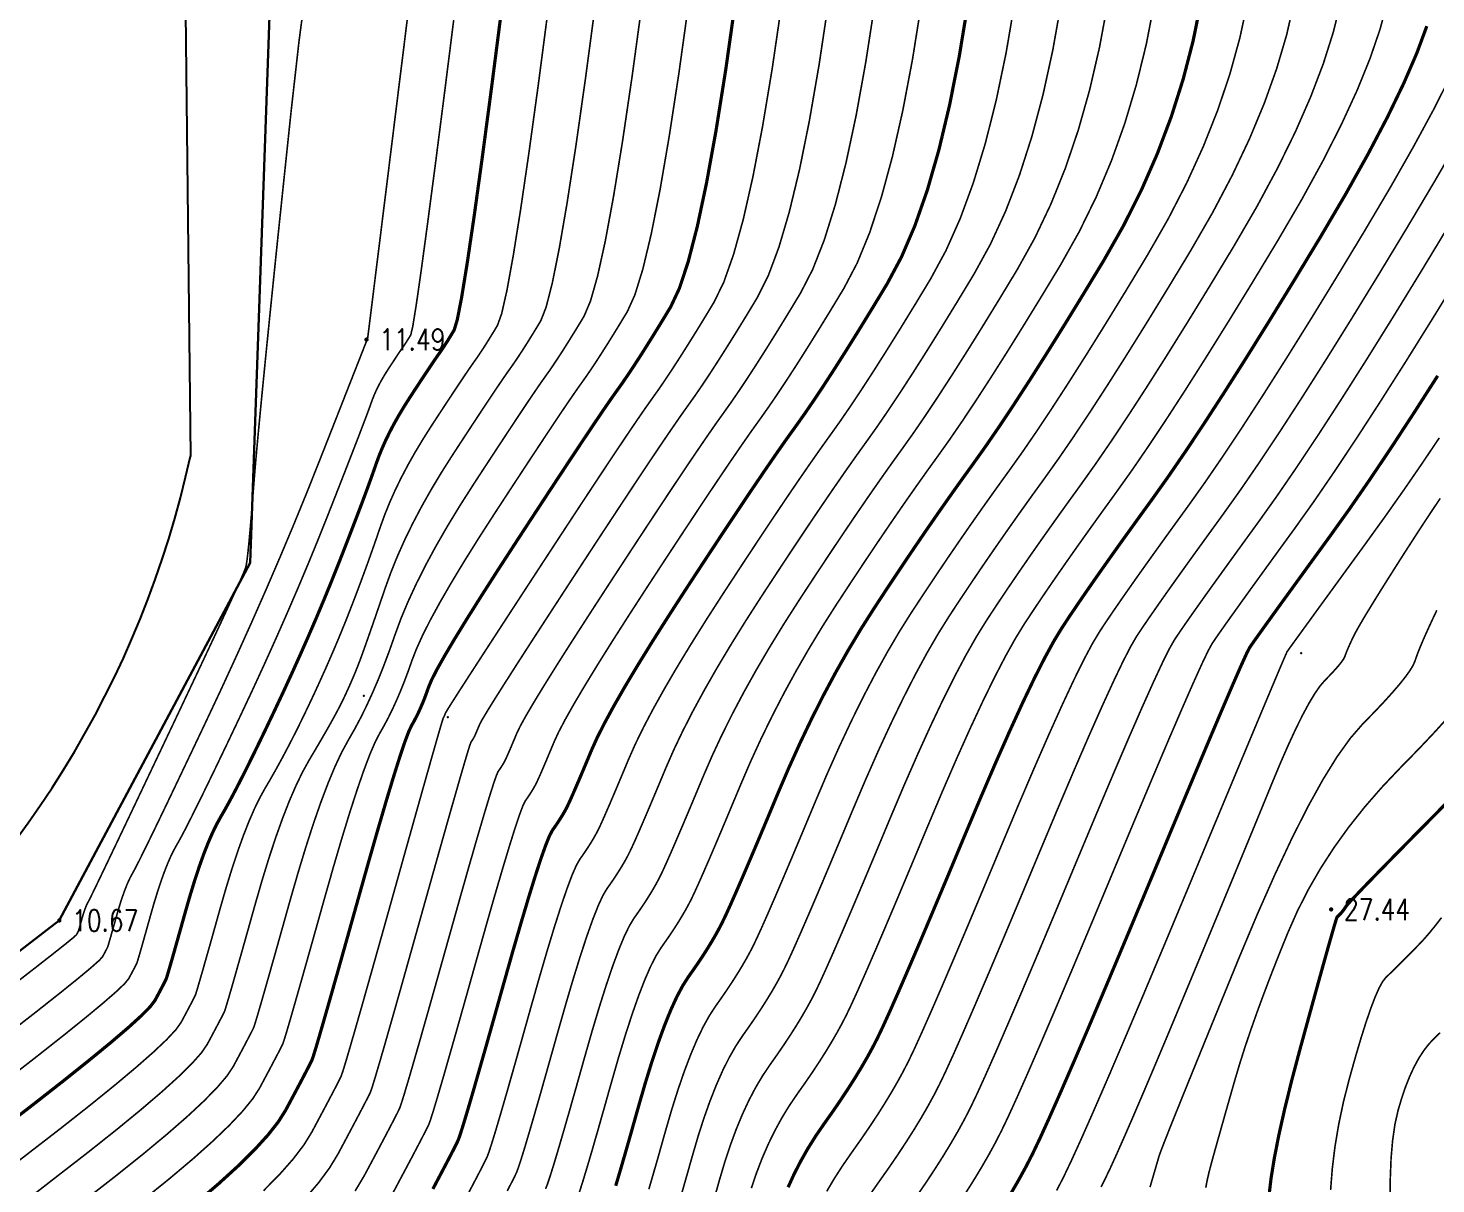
# Model space of a CAD drawing. Extents: x 940 to 2162, y 608 to 1562.
# Drawn here: x 1159.8 to 1225.6, y 870.8 to 924.7 of the extents above; entities that cross this region are included whole.
import ezdxf
from ezdxf.enums import TextEntityAlignment as Align

# ---------------------------------------------------------------- set-up
doc = ezdxf.new("R2010")
doc.units = 0
doc.header["$LTSCALE"] = 0.5
doc.header["$PDSIZE"] = 0.2
doc.layers.get('0').update_dxf_attribs({"linetype": 'CONTINUOUS'})
for name, color, linetype in [('DGX', 2, 'CONTINUOUS'), ('DLDW', 11, 'CONTINUOUS'), ('GCD', 1, 'CONTINUOUS'), ('JMD', 6, 'CONTINUOUS'), ('ZBTZ', 3, 'CONTINUOUS'), ('ZDH', 1, 'CONTINUOUS')]:
    doc.layers.add(name, color=color, linetype=linetype)
doc.styles.add('HZ', font='rs.shx', dxfattribs={"width": 0.8, "bigfont": 'hztxt.shx'})
doc.linetypes.add('1161', pattern='A,0,[149,AAA.SHX,S=0.15,R=0,X=0,Y=0],-1.6', length=1.6)
doc.linetypes.add('447', pattern='A,8,-1,[148,AAA.SHX,S=1,R=0,X=0,Y=0],-1', length=10)

# ---------------------------------------------------------------- blocks, each defined once
blk = doc.blocks.new('GC200')
at = {"linetype": 'Continuous', "const_width": 0.2, "flags": 128}
blk.add_lwpolyline([(-0.1, 0, 1), (0.1, 0, 1)], format="xyb", close=True, dxfattribs=at)

msp = doc.modelspace()

# ---------------------------------------------------------------- linework, layer by layer
at = {"layer": 'DGX', "linetype": 'Continuous', "const_width": 0.075}
for points, elevation in [([(1159.047, 880.007), (1160.118, 880.837), (1160.955, 881.492), (1161.559, 881.97), (1161.93, 882.273), (1162.067, 882.399), (1162.086, 882.436), (1162.104, 882.468), (1162.119, 882.497), (1162.131, 882.521), (1162.142, 882.541), (1162.15, 882.557), (1162.156, 882.569), (1162.16, 882.577), (1162.165, 882.591), (1162.174, 882.621), (1162.188, 882.668), (1162.206, 882.732), (1162.229, 882.812), (1162.256, 882.908), (1162.288, 883.021), (1162.324, 883.151), (1162.363, 883.284), (1162.401, 883.407), (1162.438, 883.52), (1162.475, 883.623), (1162.511, 883.716), (1162.547, 883.799), (1162.582, 883.872), (1162.617, 883.935), (1162.705, 884.106), (1162.9, 884.505), (1163.202, 885.132), (1163.61, 885.985), (1164.126, 887.066), (1164.748, 888.374), (1165.477, 889.91), (1166.313, 891.672), (1167.148, 893.437), (1167.876, 894.98), (1168.496, 896.3), (1169.008, 897.398), (1169.412, 898.274), (1169.708, 898.926), (1169.896, 899.357), (1169.977, 899.565), (1170.006, 899.71), (1170.04, 899.951), (1170.079, 900.289), (1170.123, 900.722), (1170.172, 901.253), (1170.226, 901.879), (1170.285, 902.602), (1170.348, 903.421), (1170.433, 904.451), (1170.556, 905.808), (1170.717, 907.491), (1170.915, 909.5), (1171.151, 911.835), (1171.424, 914.496), (1171.736, 917.484), (1172.085, 920.798), (1172.453, 924.065), (1172.825, 926.913)], 11), ([(1177.613, 925.932), (1177.095, 921.762), (1176.658, 918.232), (1176.299, 915.344), (1176.02, 913.098), (1175.82, 911.492), (1175.7, 910.528), (1175.659, 910.205), (1175.657, 910.203), (1175.656, 910.201), (1175.655, 910.199), (1175.654, 910.197), (1175.653, 910.196), (1175.652, 910.194), (1175.651, 910.193), (1175.65, 910.192), (1175.649, 910.191), (1175.648, 910.189), (1175.646, 910.187), (1175.644, 910.184), (1175.642, 910.181), (1175.64, 910.177), (1175.637, 910.173), (1175.634, 910.168), (1175.631, 910.163), (1175.628, 910.158), (1175.625, 910.153), (1175.623, 910.149), (1175.621, 910.144), (1175.619, 910.14), (1175.617, 910.135), (1175.615, 910.131), (1175.579, 910.038), (1175.472, 909.766), (1175.296, 909.317), (1175.049, 908.689), (1174.732, 907.884), (1174.346, 906.9), (1173.889, 905.738), (1173.362, 904.399), (1172.788, 902.959), (1172.189, 901.497), (1171.565, 900.013), (1170.916, 898.507), (1170.243, 896.98), (1169.544, 895.43), (1168.821, 893.858), (1168.073, 892.264), (1167.354, 890.751), (1166.72, 889.419), (1166.17, 888.27), (1165.704, 887.303), (1165.322, 886.519), (1165.024, 885.916), (1164.81, 885.496), (1164.68, 885.258), (1164.592, 885.099), (1164.502, 884.914), (1164.412, 884.704), (1164.32, 884.469), (1164.227, 884.209), (1164.132, 883.923), (1164.037, 883.612), (1163.94, 883.276), (1163.848, 882.948), (1163.767, 882.662), (1163.698, 882.418), (1163.641, 882.215), (1163.594, 882.055), (1163.559, 881.936), (1163.536, 881.859), (1163.523, 881.824), (1163.514, 881.804), (1163.499, 881.774), (1163.478, 881.734), (1163.452, 881.683), (1163.419, 881.622), (1163.381, 881.55), (1163.338, 881.468), (1163.288, 881.375), (1163.125, 881.196), (1162.74, 880.855), (1162.134, 880.35), (1161.305, 879.683), (1160.255, 878.852), (1158.983, 877.86)], 11.5)]:
    msp.add_lwpolyline(points, dxfattribs=dict(at, elevation=elevation))
at = {"layer": 'DGX', "linetype": 'Continuous', "const_width": 0.075, "flags": 128}
for points, elevation in [([(1184.137, 925.935), (1183.646, 922.182), (1183.203, 918.961), (1182.81, 916.274), (1182.466, 914.12), (1182.171, 912.499), (1181.925, 911.412), (1181.727, 910.858), (1181.559, 910.58), (1181.4, 910.322), (1181.251, 910.083), (1181.112, 909.863), (1180.981, 909.662), (1180.86, 909.48), (1180.749, 909.318), (1180.647, 909.175), (1180.531, 909.011), (1180.376, 908.786), (1180.182, 908.5), (1179.951, 908.154), (1179.68, 907.746), (1179.371, 907.278), (1179.024, 906.749), (1178.638, 906.159), (1178.247, 905.543), (1177.883, 904.937), (1177.547, 904.34), (1177.238, 903.753), (1176.956, 903.175), (1176.702, 902.607), (1176.476, 902.049), (1176.276, 901.499), (1176.09, 900.958), (1175.903, 900.423), (1175.715, 899.893), (1175.525, 899.37), (1175.334, 898.852), (1175.142, 898.34), (1174.948, 897.834), (1174.753, 897.334), (1174.553, 896.834), (1174.345, 896.325), (1174.128, 895.809), (1173.902, 895.285), (1173.668, 894.754), (1173.425, 894.215), (1173.174, 893.668), (1172.913, 893.114), (1172.65, 892.565), (1172.389, 892.034), (1172.13, 891.521), (1171.873, 891.026), (1171.619, 890.55), (1171.367, 890.092), (1171.117, 889.651), (1170.869, 889.229), (1170.621, 888.781), (1170.369, 888.261), (1170.114, 887.671), (1169.855, 887.009), (1169.593, 886.277), (1169.327, 885.473), (1169.058, 884.598), (1168.785, 883.652), (1168.527, 882.729), (1168.301, 881.924), (1168.106, 881.237), (1167.944, 880.667), (1167.813, 880.215), (1167.715, 879.881), (1167.649, 879.664), (1167.614, 879.565), (1167.588, 879.51), (1167.545, 879.425), (1167.487, 879.312), (1167.412, 879.169), (1167.321, 878.996), (1167.215, 878.795), (1167.092, 878.564), (1166.953, 878.304), (1166.712, 877.967), (1166.284, 877.507), (1165.669, 876.925), (1164.867, 876.219), (1163.878, 875.389), (1162.702, 874.437), (1161.338, 873.361), (1159.787, 872.163), (1158.228, 870.953)], 13), ([(1179.787, 925.933), (1179.279, 921.902), (1178.84, 918.475), (1178.469, 915.654), (1178.169, 913.439), (1177.937, 911.828), (1177.775, 910.823), (1177.681, 910.423), (1177.625, 910.329), (1177.571, 910.241), (1177.52, 910.16), (1177.473, 910.086), (1177.429, 910.018), (1177.388, 909.956), (1177.35, 909.901), (1177.316, 909.853), (1177.276, 909.797), (1177.224, 909.721), (1177.158, 909.624), (1177.08, 909.507), (1176.988, 909.369), (1176.884, 909.21), (1176.766, 909.031), (1176.635, 908.831), (1176.503, 908.623), (1176.38, 908.418), (1176.266, 908.216), (1176.161, 908.017), (1176.066, 907.821), (1175.98, 907.629), (1175.903, 907.44), (1175.836, 907.254), (1175.749, 907.011), (1175.616, 906.652), (1175.435, 906.176), (1175.208, 905.583), (1174.933, 904.873), (1174.611, 904.047), (1174.242, 903.104), (1173.826, 902.044), (1173.377, 900.917), (1172.908, 899.773), (1172.42, 898.612), (1171.912, 897.433), (1171.385, 896.238), (1170.838, 895.025), (1170.272, 893.795), (1169.686, 892.548), (1169.12, 891.355), (1168.61, 890.291), (1168.156, 889.354), (1167.76, 888.544), (1167.421, 887.863), (1167.138, 887.308), (1166.912, 886.881), (1166.743, 886.582), (1166.602, 886.326), (1166.458, 886.03), (1166.312, 885.693), (1166.165, 885.316), (1166.015, 884.898), (1165.864, 884.44), (1165.71, 883.941), (1165.555, 883.401), (1165.407, 882.875), (1165.278, 882.416), (1165.168, 882.024), (1165.075, 881.699), (1165.001, 881.442), (1164.944, 881.251), (1164.907, 881.127), (1164.887, 881.071), (1164.872, 881.039), (1164.848, 880.991), (1164.814, 880.926), (1164.772, 880.845), (1164.72, 880.747), (1164.659, 880.632), (1164.589, 880.5), (1164.51, 880.351), (1164.321, 880.12), (1163.922, 879.739), (1163.312, 879.208), (1162.493, 878.528), (1161.463, 877.698), (1160.222, 876.719), (1158.772, 875.59)], 12), ([(1186.311, 925.937), (1185.829, 922.322), (1185.385, 919.204), (1184.981, 916.584), (1184.615, 914.461), (1184.288, 912.835), (1183.999, 911.707), (1183.75, 911.076), (1183.526, 910.706), (1183.315, 910.362), (1183.117, 910.044), (1182.931, 909.751), (1182.757, 909.484), (1182.597, 909.242), (1182.448, 909.026), (1182.313, 908.836), (1182.158, 908.617), (1181.952, 908.318), (1181.694, 907.938), (1181.386, 907.477), (1181.026, 906.935), (1180.615, 906.312), (1180.153, 905.607), (1179.64, 904.822), (1179.119, 904.003), (1178.635, 903.196), (1178.187, 902.402), (1177.776, 901.621), (1177.401, 900.852), (1177.063, 900.096), (1176.762, 899.353), (1176.497, 898.622), (1176.261, 897.932), (1176.047, 897.308), (1175.854, 896.752), (1175.683, 896.263), (1175.534, 895.841), (1175.407, 895.487), (1175.301, 895.2), (1175.217, 894.98), (1175.142, 894.792), (1175.064, 894.601), (1174.982, 894.408), (1174.898, 894.211), (1174.81, 894.012), (1174.719, 893.81), (1174.624, 893.605), (1174.527, 893.397), (1174.415, 893.17), (1174.278, 892.905), (1174.117, 892.605), (1173.93, 892.267), (1173.718, 891.894), (1173.481, 891.483), (1173.219, 891.037), (1172.932, 890.553), (1172.63, 890.008), (1172.325, 889.377), (1172.014, 888.66), (1171.7, 887.856), (1171.382, 886.966), (1171.059, 885.989), (1170.732, 884.926), (1170.401, 883.777), (1170.087, 882.656), (1169.812, 881.678), (1169.575, 880.843), (1169.378, 880.151), (1169.22, 879.602), (1169.1, 879.196), (1169.02, 878.932), (1168.978, 878.812), (1168.946, 878.745), (1168.894, 878.643), (1168.823, 878.504), (1168.732, 878.331), (1168.622, 878.121), (1168.492, 877.876), (1168.343, 877.596), (1168.174, 877.28), (1167.908, 876.891), (1167.466, 876.392), (1166.848, 875.783), (1166.055, 875.064), (1165.086, 874.235), (1163.941, 873.296), (1162.621, 872.247), (1161.125, 871.088), (1159.619, 869.916)], 13.5), ([(1162.463, 870.014), (1163.904, 871.133), (1165.181, 872.155), (1166.293, 873.081), (1167.242, 873.909), (1168.027, 874.641), (1168.647, 875.276), (1169.104, 875.814), (1169.396, 876.256), (1169.594, 876.628), (1169.77, 876.958), (1169.923, 877.246), (1170.052, 877.493), (1170.159, 877.697), (1170.243, 877.86), (1170.304, 877.98), (1170.341, 878.059), (1170.391, 878.201), (1170.485, 878.511), (1170.626, 878.989), (1170.813, 879.635), (1171.045, 880.45), (1171.323, 881.433), (1171.646, 882.583), (1172.016, 883.903), (1172.402, 885.249), (1172.776, 886.481), (1173.137, 887.6), (1173.487, 888.605), (1173.824, 889.495), (1174.148, 890.272), (1174.461, 890.936), (1174.761, 891.485), (1175.052, 891.993), (1175.338, 892.531), (1175.619, 893.1), (1175.894, 893.7), (1176.165, 894.331), (1176.429, 894.993), (1176.689, 895.685), (1176.943, 896.408), (1177.221, 897.165), (1177.552, 897.958), (1177.935, 898.788), (1178.371, 899.655), (1178.859, 900.558), (1179.4, 901.497), (1179.994, 902.473), (1180.641, 903.486), (1181.282, 904.466), (1181.859, 905.345), (1182.372, 906.123), (1182.821, 906.8), (1183.206, 907.376), (1183.528, 907.851), (1183.785, 908.224), (1183.979, 908.497), (1184.148, 908.734), (1184.333, 909.004), (1184.534, 909.306), (1184.75, 909.639), (1184.982, 910.005), (1185.23, 910.403), (1185.494, 910.832), (1185.773, 911.293), (1186.074, 912.001), (1186.405, 913.171), (1186.764, 914.801), (1187.151, 916.893), (1187.567, 919.447), (1188.012, 922.462), (1188.486, 925.938)], 14), ([(1165.187, 870.019), (1166.42, 871.014), (1167.501, 871.926), (1168.43, 872.755), (1169.205, 873.499), (1169.829, 874.16), (1170.299, 874.738), (1170.617, 875.232), (1170.846, 875.66), (1171.048, 876.04), (1171.223, 876.371), (1171.372, 876.655), (1171.495, 876.89), (1171.592, 877.077), (1171.661, 877.215), (1171.705, 877.306), (1171.761, 877.469), (1171.871, 877.826), (1172.033, 878.376), (1172.247, 879.119), (1172.514, 880.056), (1172.834, 881.187), (1173.206, 882.51), (1173.631, 884.028), (1174.067, 885.562), (1174.471, 886.936), (1174.844, 888.151), (1175.186, 889.206), (1175.496, 890.101), (1175.775, 890.837), (1176.022, 891.412), (1176.239, 891.828), (1176.438, 892.175), (1176.633, 892.542), (1176.824, 892.931), (1177.012, 893.341), (1177.197, 893.771), (1177.377, 894.223), (1177.555, 894.695), (1177.728, 895.189), (1177.94, 895.739), (1178.23, 896.38), (1178.6, 897.113), (1179.05, 897.937), (1179.579, 898.853), (1180.187, 899.86), (1180.875, 900.959), (1181.642, 902.149), (1182.411, 903.325), (1183.103, 904.379), (1183.718, 905.312), (1184.257, 906.124), (1184.718, 906.814), (1185.104, 907.383), (1185.412, 907.831), (1185.644, 908.158), (1185.847, 908.443), (1186.069, 908.766), (1186.31, 909.128), (1186.569, 909.528), (1186.848, 909.966), (1187.145, 910.443), (1187.461, 910.958), (1187.796, 911.511), (1188.149, 912.296), (1188.522, 913.506), (1188.912, 915.142), (1189.322, 917.203), (1189.749, 919.69), (1190.196, 922.602), (1190.661, 925.939)], 14.5), ([(1195.01, 925.941), (1194.563, 922.881), (1194.113, 920.176), (1193.662, 917.823), (1193.21, 915.824), (1192.755, 914.178), (1192.299, 912.885), (1191.842, 911.946), (1191.396, 911.209), (1190.975, 910.523), (1190.579, 909.889), (1190.208, 909.305), (1189.862, 908.772), (1189.542, 908.29), (1189.246, 907.859), (1188.976, 907.479), (1188.667, 907.044), (1188.256, 906.448), (1187.743, 905.69), (1187.127, 904.77), (1186.41, 903.689), (1185.59, 902.446), (1184.669, 901.042), (1183.645, 899.476), (1182.637, 897.931), (1181.761, 896.586), (1181.019, 895.443), (1180.409, 894.502), (1179.932, 893.762), (1179.588, 893.223), (1179.377, 892.886), (1179.298, 892.75), (1179.286, 892.715), (1179.274, 892.683), (1179.261, 892.651), (1179.248, 892.621), (1179.235, 892.592), (1179.222, 892.565), (1179.208, 892.54), (1179.194, 892.515), (1179.146, 892.366), (1179.028, 891.965), (1178.84, 891.313), (1178.583, 890.409), (1178.257, 889.254), (1177.861, 887.847), (1177.396, 886.188), (1176.862, 884.278), (1176.326, 882.365), (1175.856, 880.695), (1175.453, 879.269), (1175.116, 878.087), (1174.845, 877.149), (1174.641, 876.456), (1174.503, 876.006), (1174.432, 875.8), (1174.377, 875.686), (1174.289, 875.511), (1174.168, 875.275), (1174.013, 874.979), (1173.825, 874.621), (1173.603, 874.203), (1173.348, 873.724), (1173.06, 873.184), (1172.69, 872.585), (1172.191, 871.929), (1171.563, 871.216), (1170.804, 870.445)], 15.5), ([(1197.185, 925.942), (1196.746, 923.021), (1196.295, 920.418), (1195.833, 918.133), (1195.358, 916.164), (1194.872, 914.514), (1194.374, 913.18), (1193.865, 912.164), (1193.363, 911.335), (1192.89, 910.564), (1192.444, 909.85), (1192.027, 909.193), (1191.639, 908.594), (1191.278, 908.052), (1190.946, 907.568), (1190.641, 907.14), (1190.304, 906.666), (1189.872, 906.041), (1189.344, 905.265), (1188.722, 904.338), (1188.006, 903.26), (1187.194, 902.031), (1186.287, 900.651), (1185.286, 899.12), (1184.3, 897.606), (1183.438, 896.278), (1182.702, 895.137), (1182.091, 894.182), (1181.604, 893.413), (1181.243, 892.83), (1181.007, 892.433), (1180.895, 892.223), (1180.849, 892.111), (1180.806, 892.011), (1180.769, 891.922), (1180.735, 891.844), (1180.707, 891.778), (1180.682, 891.723), (1180.663, 891.679), (1180.647, 891.647), (1180.633, 891.62), (1180.618, 891.592), (1180.601, 891.563), (1180.583, 891.533), (1180.563, 891.502), (1180.542, 891.469), (1180.519, 891.436), (1180.495, 891.402), (1180.436, 891.245), (1180.312, 890.846), (1180.122, 890.203), (1179.866, 889.317), (1179.543, 888.187), (1179.155, 886.815), (1178.7, 885.199), (1178.179, 883.34), (1177.657, 881.477), (1177.2, 879.85), (1176.806, 878.46), (1176.476, 877.305), (1176.21, 876.387), (1176.008, 875.704), (1175.87, 875.258), (1175.796, 875.047), (1175.735, 874.921), (1175.638, 874.728), (1175.504, 874.468), (1175.333, 874.141), (1175.125, 873.746), (1174.881, 873.285), (1174.6, 872.756), (1174.282, 872.16), (1173.886, 871.509), (1173.373, 870.813), (1172.741, 870.074)], 16), ([(1199.36, 925.943), (1198.929, 923.161), (1198.477, 920.661), (1198.003, 918.443), (1197.507, 916.505), (1196.989, 914.849), (1196.449, 913.475), (1195.887, 912.382), (1195.33, 911.461), (1194.804, 910.604), (1194.31, 909.811), (1193.847, 909.082), (1193.415, 908.416), (1193.014, 907.814), (1192.645, 907.276), (1192.307, 906.801), (1191.943, 906.291), (1191.495, 905.646), (1190.962, 904.865), (1190.346, 903.95), (1189.645, 902.899), (1188.861, 901.713), (1187.992, 900.392), (1187.04, 898.936), (1186.101, 897.491), (1185.272, 896.205), (1184.555, 895.078), (1183.949, 894.109), (1183.454, 893.298), (1183.07, 892.646), (1182.797, 892.153), (1182.635, 891.818), (1182.534, 891.575), (1182.442, 891.357), (1182.36, 891.163), (1182.288, 890.994), (1182.225, 890.85), (1182.172, 890.73), (1182.129, 890.635), (1182.096, 890.565), (1182.065, 890.506), (1182.032, 890.445), (1181.995, 890.382), (1181.955, 890.316), (1181.912, 890.248), (1181.866, 890.178), (1181.816, 890.105), (1181.763, 890.031), (1181.679, 889.842), (1181.537, 889.428), (1181.335, 888.789), (1181.075, 887.925), (1180.755, 886.835), (1180.377, 885.52), (1179.94, 883.979), (1179.445, 882.213), (1178.949, 880.446), (1178.514, 878.9), (1178.138, 877.577), (1177.823, 876.476), (1177.567, 875.597), (1177.371, 874.941), (1177.235, 874.506), (1177.159, 874.294), (1177.093, 874.156), (1176.987, 873.945), (1176.84, 873.661), (1176.653, 873.302), (1176.426, 872.871), (1176.159, 872.366), (1175.851, 871.788), (1175.503, 871.136), (1175.082, 870.432)], 16.5), ([(1201.534, 925.944), (1201.113, 923.301), (1200.659, 920.904), (1200.174, 918.752), (1199.656, 916.846), (1199.106, 915.185), (1198.524, 913.769), (1197.91, 912.599), (1197.298, 911.587), (1196.719, 910.644), (1196.175, 909.772), (1195.666, 908.97), (1195.191, 908.238), (1194.75, 907.576), (1194.344, 906.984), (1193.973, 906.462), (1193.582, 905.916), (1193.118, 905.25), (1192.58, 904.465), (1191.969, 903.561), (1191.285, 902.538), (1190.528, 901.395), (1189.697, 900.133), (1188.793, 898.752), (1187.901, 897.376), (1187.106, 896.132), (1186.409, 895.018), (1185.808, 894.035), (1185.304, 893.184), (1184.898, 892.463), (1184.588, 891.873), (1184.376, 891.414), (1184.219, 891.039), (1184.078, 890.702), (1183.952, 890.404), (1183.84, 890.144), (1183.744, 889.921), (1183.662, 889.737), (1183.596, 889.591), (1183.544, 889.483), (1183.497, 889.392), (1183.446, 889.298), (1183.389, 889.2), (1183.328, 889.099), (1183.261, 888.994), (1183.19, 888.886), (1183.114, 888.775), (1183.032, 888.66), (1182.922, 888.439), (1182.761, 888.011), (1182.548, 887.376), (1182.284, 886.533), (1181.968, 885.483), (1181.6, 884.225), (1181.181, 882.759), (1180.71, 881.086), (1180.241, 879.414), (1179.828, 877.95), (1179.471, 876.694), (1179.17, 875.647), (1178.924, 874.808), (1178.735, 874.177), (1178.601, 873.755), (1178.523, 873.541), (1178.451, 873.392), (1178.335, 873.162), (1178.176, 872.853), (1177.973, 872.464), (1177.727, 871.996), (1177.436, 871.448), (1177.102, 870.82), (1176.725, 870.112)], 17), ([(1205.884, 925.946), (1205.48, 923.581), (1205.023, 921.39), (1204.514, 919.372), (1203.953, 917.527), (1203.34, 915.856), (1202.674, 914.359), (1201.956, 913.034), (1201.232, 911.838), (1200.549, 910.725), (1199.906, 909.695), (1199.305, 908.747), (1198.743, 907.882), (1198.223, 907.1), (1197.743, 906.401), (1197.304, 905.784), (1196.86, 905.165), (1196.364, 904.459), (1195.816, 903.665), (1195.216, 902.784), (1194.565, 901.815), (1193.862, 900.759), (1193.107, 899.615), (1192.301, 898.384), (1191.503, 897.147), (1190.775, 895.985), (1190.115, 894.899), (1189.525, 893.889), (1189.004, 892.954), (1188.552, 892.095), (1188.17, 891.312), (1187.856, 890.604), (1187.59, 889.967), (1187.349, 889.394), (1187.134, 888.886), (1186.945, 888.443), (1186.78, 888.065), (1186.642, 887.751), (1186.529, 887.502), (1186.441, 887.319), (1186.362, 887.164), (1186.274, 887.004), (1186.178, 886.838), (1186.073, 886.666), (1185.96, 886.487), (1185.838, 886.304), (1185.708, 886.114), (1185.57, 885.918), (1185.408, 885.633), (1185.21, 885.177), (1184.975, 884.549), (1184.702, 883.749), (1184.392, 882.778), (1184.045, 881.635), (1183.661, 880.32), (1183.24, 878.833), (1182.824, 877.351), (1182.456, 876.05), (1182.136, 874.929), (1181.863, 873.989), (1181.639, 873.23), (1181.461, 872.651), (1181.332, 872.253), (1181.25, 872.035), (1181.167, 871.862), (1181.033, 871.596), (1180.849, 871.239), (1180.614, 870.788), (1180.328, 870.246)], 18), ([(1208.058, 925.947), (1207.663, 923.721), (1207.205, 921.633), (1206.685, 919.682), (1206.102, 917.868), (1205.457, 916.192), (1204.749, 914.653), (1203.979, 913.252), (1203.199, 911.964), (1202.464, 910.765), (1201.772, 909.656), (1201.124, 908.635), (1200.52, 907.704), (1199.959, 906.862), (1199.443, 906.109), (1198.97, 905.445), (1198.499, 904.79), (1197.987, 904.063), (1197.434, 903.265), (1196.84, 902.395), (1196.205, 901.454), (1195.529, 900.441), (1194.812, 899.356), (1194.054, 898.2), (1193.304, 897.032), (1192.609, 895.912), (1191.969, 894.84), (1191.384, 893.816), (1190.854, 892.84), (1190.38, 891.911), (1189.96, 891.031), (1189.596, 890.199), (1189.275, 889.43), (1188.985, 888.74), (1188.726, 888.127), (1188.497, 887.593), (1188.299, 887.136), (1188.132, 886.758), (1187.995, 886.458), (1187.889, 886.236), (1187.794, 886.05), (1187.688, 885.857), (1187.572, 885.656), (1187.446, 885.449), (1187.309, 885.234), (1187.163, 885.012), (1187.006, 884.783), (1186.839, 884.547), (1186.651, 884.23), (1186.435, 883.76), (1186.188, 883.136), (1185.911, 882.357), (1185.604, 881.426), (1185.268, 880.34), (1184.902, 879.1), (1184.505, 877.707), (1184.116, 876.32), (1183.771, 875.1), (1183.469, 874.047), (1183.21, 873.16), (1182.996, 872.44), (1182.825, 871.888), (1182.697, 871.502), (1182.614, 871.282), (1182.525, 871.097), (1182.382, 870.814), (1182.185, 870.431)], 18.5), ([(1210.233, 925.948), (1209.846, 923.861), (1209.387, 921.876), (1208.855, 919.992), (1208.251, 918.209), (1207.574, 916.528), (1206.824, 914.948), (1206.002, 913.47), (1205.167, 912.09), (1204.379, 910.806), (1203.637, 909.617), (1202.943, 908.524), (1202.296, 907.526), (1201.696, 906.624), (1201.142, 905.817), (1200.636, 905.106), (1200.138, 904.415), (1199.61, 903.668), (1199.051, 902.865), (1198.463, 902.007), (1197.845, 901.093), (1197.196, 900.123), (1196.517, 899.097), (1195.808, 898.016), (1195.105, 896.917), (1194.443, 895.838), (1193.822, 894.78), (1193.242, 893.742), (1192.704, 892.725), (1192.207, 891.728), (1191.751, 890.751), (1191.337, 889.795), (1190.961, 888.894), (1190.621, 888.085), (1190.317, 887.368), (1190.049, 886.742), (1189.817, 886.208), (1189.621, 885.765), (1189.462, 885.414), (1189.338, 885.154), (1189.226, 884.936), (1189.102, 884.71), (1188.966, 884.475), (1188.818, 884.232), (1188.659, 883.98), (1188.487, 883.721), (1188.303, 883.452), (1188.107, 883.176), (1187.895, 882.827), (1187.659, 882.343), (1187.401, 881.722), (1187.12, 880.966), (1186.817, 880.073), (1186.491, 879.045), (1186.142, 877.881), (1185.771, 876.58), (1185.408, 875.289), (1185.085, 874.15), (1184.801, 873.164), (1184.557, 872.331), (1184.353, 871.651), (1184.188, 871.124), (1184.063, 870.75), (1183.977, 870.529)], 19), ([(1212.408, 925.949), (1212.03, 924.001), (1211.569, 922.119), (1211.026, 920.301), (1210.4, 918.55), (1209.691, 916.863), (1208.899, 915.243), (1208.025, 913.687), (1207.134, 912.216), (1206.293, 910.846), (1205.503, 909.578), (1204.762, 908.412), (1204.072, 907.348), (1203.432, 906.386), (1202.842, 905.526), (1202.301, 904.767), (1201.777, 904.04), (1201.233, 903.272), (1200.669, 902.465), (1200.086, 901.618), (1199.484, 900.731), (1198.863, 899.805), (1198.222, 898.838), (1197.562, 897.832), (1196.906, 896.802), (1196.277, 895.765), (1195.675, 894.721), (1195.101, 893.669), (1194.554, 892.61), (1194.034, 891.544), (1193.542, 890.471), (1193.077, 889.39), (1192.646, 888.358), (1192.257, 887.431), (1191.909, 886.609), (1191.602, 885.892), (1191.336, 885.28), (1191.111, 884.772), (1190.928, 884.37), (1190.786, 884.072), (1190.658, 883.822), (1190.516, 883.563), (1190.36, 883.294), (1190.191, 883.015), (1190.008, 882.727), (1189.811, 882.429), (1189.6, 882.122), (1189.376, 881.805), (1189.138, 881.424), (1188.883, 880.926), (1188.614, 880.309), (1188.329, 879.574), (1188.029, 878.721), (1187.713, 877.75), (1187.382, 876.661), (1187.036, 875.454), (1186.7, 874.257), (1186.399, 873.2), (1186.134, 872.281), (1185.904, 871.502), (1185.71, 870.862), (1185.551, 870.361)], 19.5), ([(1216.757, 925.952), (1216.396, 924.281), (1215.933, 922.604), (1215.367, 920.921), (1214.697, 919.231), (1213.925, 917.535), (1213.049, 915.832), (1212.07, 914.123), (1211.069, 912.467), (1210.123, 910.927), (1209.234, 909.501), (1208.401, 908.189), (1207.624, 906.992), (1206.904, 905.91), (1206.24, 904.942), (1205.633, 904.089), (1205.055, 903.289), (1204.479, 902.481), (1203.905, 901.665), (1203.333, 900.841), (1202.764, 900.009), (1202.197, 899.169), (1201.632, 898.32), (1201.069, 897.464), (1200.507, 896.573), (1199.945, 895.618), (1199.382, 894.602), (1198.818, 893.523), (1198.254, 892.381), (1197.689, 891.177), (1197.123, 889.91), (1196.557, 888.58), (1196.017, 887.286), (1195.528, 886.123), (1195.091, 885.091), (1194.706, 884.191), (1194.373, 883.423), (1194.091, 882.786), (1193.861, 882.281), (1193.683, 881.908), (1193.522, 881.594), (1193.344, 881.269), (1193.149, 880.931), (1192.936, 880.582), (1192.706, 880.22), (1192.459, 879.846), (1192.195, 879.461), (1191.914, 879.063), (1191.624, 878.618), (1191.332, 878.091), (1191.04, 877.482), (1190.747, 876.79), (1190.453, 876.016), (1190.159, 875.16), (1189.863, 874.221), (1189.566, 873.201), (1189.283, 872.194), (1189.027, 871.3), (1188.799, 870.516)], 20.5), ([(1218.932, 925.953), (1218.58, 924.421), (1218.115, 922.847), (1217.537, 921.231), (1216.846, 919.572), (1216.041, 917.87), (1215.124, 916.127), (1214.093, 914.34), (1213.036, 912.593), (1212.038, 910.967), (1211.099, 909.462), (1210.22, 908.077), (1209.401, 906.814), (1208.641, 905.672), (1207.94, 904.65), (1207.299, 903.75), (1206.694, 902.914), (1206.102, 902.086), (1205.523, 901.265), (1204.957, 900.452), (1204.404, 899.648), (1203.864, 898.851), (1203.337, 898.062), (1202.823, 897.28), (1202.308, 896.458), (1201.779, 895.545), (1201.235, 894.542), (1200.677, 893.449), (1200.104, 892.266), (1199.516, 890.993), (1198.914, 889.629), (1198.298, 888.176), (1197.702, 886.75), (1197.164, 885.468), (1196.683, 884.332), (1196.258, 883.341), (1195.891, 882.495), (1195.581, 881.793), (1195.328, 881.237), (1195.131, 880.826), (1194.954, 880.48), (1194.758, 880.122), (1194.543, 879.75), (1194.309, 879.365), (1194.056, 878.966), (1193.784, 878.555), (1193.493, 878.13), (1193.183, 877.692), (1192.867, 877.215), (1192.557, 876.674), (1192.253, 876.069), (1191.956, 875.398), (1191.666, 874.664), (1191.381, 873.865), (1191.103, 873.002), (1190.832, 872.074), (1190.575, 871.163), (1190.342, 870.349)], 21), ([(1191.867, 870.132), (1192.097, 870.948), (1192.344, 871.782), (1192.604, 872.57), (1192.878, 873.312), (1193.165, 874.007), (1193.466, 874.655), (1193.781, 875.257), (1194.11, 875.812), (1194.452, 876.321), (1194.79, 876.8), (1195.108, 877.263), (1195.405, 877.713), (1195.681, 878.148), (1195.937, 878.568), (1196.172, 878.975), (1196.386, 879.366), (1196.58, 879.744), (1196.794, 880.193), (1197.071, 880.8), (1197.41, 881.566), (1197.811, 882.491), (1198.274, 883.573), (1198.8, 884.814), (1199.388, 886.213), (1200.038, 887.771), (1200.705, 889.349), (1201.344, 890.809), (1201.954, 892.151), (1202.535, 893.376), (1203.088, 894.483), (1203.613, 895.472), (1204.109, 896.343), (1204.577, 897.096), (1205.042, 897.803), (1205.531, 898.533), (1206.044, 899.286), (1206.58, 900.064), (1207.141, 900.865), (1207.725, 901.69), (1208.333, 902.539), (1208.964, 903.411), (1209.639, 904.359), (1210.377, 905.434), (1211.177, 906.636), (1212.04, 907.966), (1212.965, 909.423), (1213.953, 911.007), (1215.003, 912.719), (1216.116, 914.558), (1217.199, 916.421), (1218.158, 918.206), (1218.995, 919.913), (1219.707, 921.541), (1220.297, 923.09), (1220.763, 924.561), (1221.106, 925.954)], 21.5), ([(1223.281, 925.955), (1222.947, 924.701), (1222.479, 923.333), (1221.878, 921.85), (1221.143, 920.253), (1220.275, 918.542), (1219.274, 916.716), (1218.139, 914.775), (1216.971, 912.845), (1215.868, 911.048), (1214.83, 909.384), (1213.859, 907.854), (1212.953, 906.458), (1212.113, 905.196), (1211.339, 904.067), (1210.63, 903.072), (1209.972, 902.163), (1209.348, 901.294), (1208.758, 900.465), (1208.204, 899.675), (1207.683, 898.925), (1207.198, 898.215), (1206.747, 897.544), (1206.33, 896.912), (1205.91, 896.228), (1205.447, 895.398), (1204.942, 894.423), (1204.394, 893.303), (1203.804, 892.037), (1203.171, 890.625), (1202.496, 889.069), (1201.778, 887.366), (1201.073, 885.677), (1200.436, 884.16), (1199.866, 882.814), (1199.363, 881.64), (1198.928, 880.638), (1198.561, 879.807), (1198.261, 879.149), (1198.028, 878.661), (1197.818, 878.252), (1197.586, 877.828), (1197.331, 877.387), (1197.054, 876.931), (1196.754, 876.459), (1196.432, 875.972), (1196.087, 875.469), (1195.72, 874.95), (1195.353, 874.409), (1195.006, 873.84), (1194.68, 873.242), (1194.374, 872.615), (1194.09, 871.959), (1193.827, 871.275), (1193.584, 870.562)], 22), ([(1197.106, 870.415), (1197.455, 871.006), (1197.839, 871.603), (1198.258, 872.208), (1198.682, 872.808), (1199.08, 873.389), (1199.453, 873.952), (1199.799, 874.498), (1200.119, 875.025), (1200.414, 875.534), (1200.682, 876.024), (1200.925, 876.497), (1201.194, 877.06), (1201.54, 877.821), (1201.965, 878.781), (1202.468, 879.939), (1203.048, 881.296), (1203.707, 882.851), (1204.444, 884.605), (1205.259, 886.557), (1206.077, 888.508), (1206.826, 890.258), (1207.504, 891.807), (1208.111, 893.156), (1208.648, 894.304), (1209.115, 895.252), (1209.512, 895.998), (1209.838, 896.544), (1210.157, 897.026), (1210.532, 897.579), (1210.963, 898.203), (1211.45, 898.898), (1211.994, 899.665), (1212.594, 900.503), (1213.25, 901.413), (1213.962, 902.394), (1214.738, 903.484), (1215.586, 904.72), (1216.506, 906.102), (1217.497, 907.631), (1218.561, 909.307), (1219.697, 911.128), (1220.905, 913.096), (1222.185, 915.211), (1223.424, 917.305), (1224.509, 919.213), (1225.441, 920.935), (1226.219, 922.47)], 23), ([(1199.082, 870.2), (1199.527, 870.837), (1199.98, 871.477), (1200.405, 872.098), (1200.802, 872.699), (1201.172, 873.281), (1201.514, 873.843), (1201.828, 874.386), (1202.114, 874.91), (1202.373, 875.415), (1202.66, 876.016), (1203.03, 876.828), (1203.483, 877.853), (1204.02, 879.089), (1204.64, 880.537), (1205.343, 882.197), (1206.129, 884.069), (1206.999, 886.152), (1207.868, 888.227), (1208.653, 890.074), (1209.353, 891.693), (1209.97, 893.083), (1210.502, 894.245), (1210.949, 895.178), (1211.312, 895.884), (1211.591, 896.361), (1211.862, 896.767), (1212.199, 897.261), (1212.603, 897.841), (1213.074, 898.51), (1213.612, 899.265), (1214.217, 900.108), (1214.889, 901.038), (1215.627, 902.055), (1216.437, 903.192), (1217.322, 904.482), (1218.282, 905.924), (1219.317, 907.52), (1220.427, 909.268), (1221.612, 911.169), (1222.872, 913.222), (1224.208, 915.428), (1225.499, 917.6), (1226.626, 919.549)], 23.5), ([(1201.277, 870.147), (1201.729, 870.806), (1202.151, 871.445), (1202.544, 872.064), (1202.908, 872.662), (1203.242, 873.239), (1203.547, 873.796), (1203.822, 874.333), (1204.127, 874.972), (1204.52, 875.836), (1205.002, 876.925), (1205.572, 878.239), (1206.231, 879.778), (1206.979, 881.543), (1207.815, 883.533), (1208.739, 885.747), (1209.659, 887.947), (1210.48, 889.89), (1211.203, 891.578), (1211.828, 893.01), (1212.355, 894.185), (1212.783, 895.105), (1213.113, 895.769), (1213.345, 896.177), (1213.567, 896.508), (1213.866, 896.943), (1214.243, 897.48), (1214.697, 898.121), (1215.23, 898.865), (1215.84, 899.712), (1216.527, 900.662), (1217.293, 901.716), (1218.136, 902.9), (1219.058, 904.244), (1220.058, 905.746), (1221.136, 907.408), (1222.292, 909.229), (1223.527, 911.209), (1224.84, 913.348), (1226.231, 915.646)], 24), ([(1226.807, 913.474), (1225.442, 911.249), (1224.158, 909.19), (1222.955, 907.297), (1221.834, 905.568), (1220.794, 904.006), (1219.836, 902.608), (1218.959, 901.377), (1218.166, 900.287), (1217.463, 899.316), (1216.847, 898.465), (1216.321, 897.732), (1215.883, 897.119), (1215.533, 896.624), (1215.271, 896.249), (1215.099, 895.993), (1214.914, 895.654), (1214.617, 895.032), (1214.208, 894.126), (1213.687, 892.936), (1213.053, 891.463), (1212.308, 889.707), (1211.45, 887.667), (1210.479, 885.343), (1209.5, 882.996), (1208.614, 880.889), (1207.823, 879.019), (1207.125, 877.388), (1206.52, 875.996), (1206.01, 874.843), (1205.593, 873.927), (1205.27, 873.251), (1204.979, 872.682), (1204.656, 872.092), (1204.302, 871.481), (1203.917, 870.847), (1203.5, 870.192)], 24.5), ([(1207.843, 870.454), (1208.167, 871.086), (1208.526, 871.839), (1208.989, 872.857), (1209.557, 874.14), (1210.229, 875.688), (1211.005, 877.501), (1211.886, 879.58), (1212.871, 881.924), (1213.96, 884.533), (1215.031, 887.106), (1215.962, 889.339), (1216.753, 891.234), (1217.404, 892.79), (1217.915, 894.007), (1218.285, 894.885), (1218.516, 895.424), (1218.606, 895.625), (1218.681, 895.731), (1218.867, 895.988), (1219.162, 896.396), (1219.568, 896.955), (1220.083, 897.665), (1220.709, 898.525), (1221.444, 899.536), (1222.29, 900.698), (1223.18, 901.933), (1224.047, 903.163), (1224.891, 904.389), (1225.713, 905.609)], 25.5), ([(1209.923, 870.623), (1210.111, 871.005), (1210.34, 871.483), (1210.628, 872.114), (1210.976, 872.899), (1211.385, 873.837), (1211.853, 874.929), (1212.381, 876.174), (1212.97, 877.573), (1213.618, 879.126), (1214.278, 880.714), (1214.904, 882.22), (1215.494, 883.643), (1216.05, 884.985), (1216.57, 886.244), (1217.056, 887.421), (1217.506, 888.516), (1217.921, 889.529), (1218.307, 890.454), (1218.671, 891.284), (1219.011, 892.019), (1219.328, 892.66), (1219.623, 893.207), (1219.894, 893.659), (1220.142, 894.017), (1220.368, 894.281), (1220.57, 894.487), (1220.748, 894.676), (1220.901, 894.845), (1221.031, 894.996), (1221.136, 895.129), (1221.218, 895.243), (1221.275, 895.338), (1221.309, 895.414), (1221.333, 895.488), (1221.365, 895.572), (1221.403, 895.669), (1221.449, 895.777), (1221.502, 895.897), (1221.561, 896.028), (1221.628, 896.171), (1221.701, 896.326), (1221.801, 896.521), (1221.948, 896.784), (1222.141, 897.115), (1222.381, 897.515), (1222.667, 897.983), (1223, 898.519), (1223.38, 899.123), (1223.806, 899.796), (1224.244, 900.481), (1224.658, 901.122), (1225.048, 901.72), (1225.415, 902.274), (1225.758, 902.784)], 26), ([(1225.597, 897.556), (1225.406, 897.154), (1225.234, 896.783), (1225.079, 896.441), (1224.943, 896.13), (1224.824, 895.849), (1224.724, 895.599), (1224.642, 895.378), (1224.578, 895.188), (1224.491, 894.989), (1224.342, 894.742), (1224.131, 894.446), (1223.857, 894.102), (1223.52, 893.71), (1223.121, 893.269), (1222.659, 892.78), (1222.134, 892.243), (1221.558, 891.58), (1220.938, 890.714), (1220.276, 889.644), (1219.572, 888.372), (1218.826, 886.896), (1218.037, 885.217), (1217.205, 883.335), (1216.331, 881.25), (1215.49, 879.192), (1214.757, 877.394), (1214.131, 875.855), (1213.613, 874.576), (1213.203, 873.555), (1212.901, 872.794), (1212.707, 872.291), (1212.621, 872.048), (1212.586, 871.926), (1212.546, 871.788), (1212.501, 871.633), (1212.451, 871.462), (1212.396, 871.274), (1212.337, 871.069), (1212.272, 870.848), (1212.203, 870.611)], 26.5), ([(1226.139, 892.575), (1225.494, 891.863), (1224.748, 891.073), (1223.901, 890.206), (1223.034, 889.291), (1222.226, 888.363), (1221.478, 887.421), (1220.791, 886.464), (1220.163, 885.493), (1219.595, 884.507), (1219.087, 883.507), (1218.639, 882.493), (1218.235, 881.494), (1217.859, 880.538), (1217.512, 879.625), (1217.192, 878.755), (1216.9, 877.928), (1216.636, 877.145), (1216.401, 876.404), (1216.193, 875.707), (1216.006, 875.055), (1215.833, 874.449), (1215.674, 873.889), (1215.529, 873.375), (1215.397, 872.907), (1215.279, 872.486), (1215.174, 872.111), (1215.084, 871.782), (1215.006, 871.489), (1214.939, 871.223), (1214.884, 870.984), (1214.841, 870.772), (1214.809, 870.587)], 27), ([(1225.813, 883.197), (1225.527, 882.825), (1225.252, 882.488), (1224.989, 882.186), (1224.739, 881.919), (1224.501, 881.677), (1224.277, 881.45), (1224.066, 881.237), (1223.868, 881.04), (1223.684, 880.857), (1223.513, 880.689), (1223.355, 880.535), (1223.21, 880.397), (1223.063, 880.208), (1222.897, 879.903), (1222.711, 879.481), (1222.507, 878.944), (1222.284, 878.291), (1222.041, 877.521), (1221.78, 876.635), (1221.5, 875.633), (1221.233, 874.579), (1221.014, 873.537), (1220.841, 872.507), (1220.716, 871.489), (1220.637, 870.483)], 28), ([(1225.751, 877.824), (1225.478, 877.563), (1225.224, 877.293), (1224.982, 876.98), (1224.752, 876.624), (1224.535, 876.225), (1224.329, 875.782), (1224.136, 875.295), (1223.955, 874.765), (1223.786, 874.192), (1223.641, 873.547), (1223.533, 872.8), (1223.46, 871.953), (1223.423, 871.006), (1223.422, 869.957)], 28.5)]:
    msp.add_lwpolyline(points, dxfattribs=dict(at, elevation=elevation))
at = {"layer": 'DGX', "color": 3, "linetype": 'Continuous', "const_width": 0.15, "flags": 128}
for points, elevation in [([(1181.962, 925.934), (1181.462, 922.042), (1181.021, 918.718), (1180.64, 915.964), (1180.317, 913.779), (1180.054, 912.164), (1179.85, 911.117), (1179.704, 910.64), (1179.592, 910.455), (1179.486, 910.282), (1179.386, 910.121), (1179.292, 909.974), (1179.205, 909.84), (1179.124, 909.718), (1179.05, 909.61), (1178.981, 909.514), (1178.903, 909.404), (1178.8, 909.254), (1178.67, 909.062), (1178.515, 908.83), (1178.334, 908.558), (1178.127, 908.244), (1177.895, 907.89), (1177.637, 907.495), (1177.375, 907.083), (1177.131, 906.677), (1176.906, 906.278), (1176.699, 905.885), (1176.511, 905.498), (1176.341, 905.118), (1176.189, 904.744), (1176.056, 904.377), (1175.92, 903.985), (1175.759, 903.537), (1175.575, 903.034), (1175.366, 902.476), (1175.133, 901.863), (1174.876, 901.194), (1174.595, 900.469), (1174.29, 899.689), (1173.965, 898.875), (1173.626, 898.049), (1173.274, 897.211), (1172.907, 896.359), (1172.526, 895.496), (1172.132, 894.62), (1171.723, 893.732), (1171.3, 892.831), (1170.885, 891.96), (1170.499, 891.162), (1170.143, 890.437), (1169.817, 889.785), (1169.52, 889.206), (1169.252, 888.7), (1169.014, 888.266), (1168.806, 887.906), (1168.611, 887.554), (1168.414, 887.146), (1168.213, 886.682), (1168.01, 886.163), (1167.804, 885.587), (1167.596, 884.956), (1167.384, 884.269), (1167.17, 883.527), (1166.967, 882.802), (1166.789, 882.17), (1166.637, 881.631), (1166.509, 881.183), (1166.407, 880.828), (1166.33, 880.566), (1166.278, 880.396), (1166.251, 880.318), (1166.23, 880.275), (1166.196, 880.208), (1166.15, 880.119), (1166.092, 880.007), (1166.021, 879.872), (1165.937, 879.713), (1165.84, 879.532), (1165.731, 879.328), (1165.517, 879.044), (1165.103, 878.623), (1164.491, 878.066), (1163.68, 877.373), (1162.67, 876.544), (1161.462, 875.578), (1160.055, 874.476), (1158.449, 873.237)], 12.5), ([(1167.66, 869.874), (1168.709, 870.772), (1169.617, 871.6), (1170.384, 872.358), (1171.01, 873.045), (1171.495, 873.662), (1171.839, 874.208), (1172.097, 874.692), (1172.325, 875.121), (1172.524, 875.496), (1172.693, 875.817), (1172.831, 876.082), (1172.94, 876.294), (1173.019, 876.451), (1173.069, 876.553), (1173.132, 876.737), (1173.256, 877.141), (1173.439, 877.763), (1173.681, 878.603), (1173.983, 879.663), (1174.345, 880.941), (1174.766, 882.438), (1175.246, 884.153), (1175.731, 885.875), (1176.166, 887.392), (1176.55, 888.703), (1176.884, 889.808), (1177.168, 890.707), (1177.401, 891.401), (1177.584, 891.889), (1177.717, 892.172), (1177.823, 892.357), (1177.927, 892.554), (1178.03, 892.762), (1178.13, 892.981), (1178.229, 893.211), (1178.326, 893.453), (1178.42, 893.705), (1178.513, 893.969), (1178.658, 894.312), (1178.909, 894.801), (1179.266, 895.437), (1179.729, 896.219), (1180.299, 897.148), (1180.974, 898.223), (1181.756, 899.445), (1182.644, 900.813), (1183.54, 902.183), (1184.347, 903.413), (1185.064, 904.5), (1185.692, 905.447), (1186.231, 906.252), (1186.68, 906.915), (1187.04, 907.438), (1187.31, 907.819), (1187.547, 908.151), (1187.805, 908.528), (1188.086, 908.95), (1188.389, 909.416), (1188.713, 909.927), (1189.06, 910.483), (1189.428, 911.084), (1189.819, 911.729), (1190.224, 912.591), (1190.638, 913.842), (1191.061, 915.483), (1191.492, 917.513), (1191.931, 919.933), (1192.379, 922.742), (1192.835, 925.94)], 15), ([(1203.709, 925.945), (1203.296, 923.441), (1202.841, 921.147), (1202.344, 919.062), (1201.805, 917.187), (1201.223, 915.521), (1200.599, 914.064), (1199.933, 912.817), (1199.265, 911.713), (1198.634, 910.685), (1198.041, 909.733), (1197.485, 908.858), (1196.967, 908.06), (1196.487, 907.338), (1196.044, 906.692), (1195.639, 906.123), (1195.221, 905.541), (1194.741, 904.855), (1194.198, 904.065), (1193.593, 903.173), (1192.925, 902.176), (1192.195, 901.077), (1191.402, 899.874), (1190.547, 898.568), (1189.702, 897.261), (1188.94, 896.058), (1188.262, 894.959), (1187.666, 893.962), (1187.154, 893.069), (1186.725, 892.279), (1186.379, 891.592), (1186.116, 891.009), (1185.905, 890.503), (1185.714, 890.048), (1185.543, 889.645), (1185.392, 889.293), (1185.262, 888.993), (1185.152, 888.744), (1185.062, 888.547), (1184.992, 888.401), (1184.93, 888.278), (1184.86, 888.151), (1184.784, 888.019), (1184.7, 887.882), (1184.611, 887.741), (1184.514, 887.595), (1184.411, 887.444), (1184.301, 887.289), (1184.165, 887.036), (1183.986, 886.594), (1183.761, 885.962), (1183.493, 885.141), (1183.18, 884.13), (1182.823, 882.93), (1182.421, 881.54), (1181.975, 879.96), (1181.533, 878.383), (1181.142, 877), (1180.803, 875.812), (1180.517, 874.818), (1180.281, 874.019), (1180.098, 873.414), (1179.966, 873.004), (1179.886, 872.788), (1179.809, 872.627), (1179.684, 872.379), (1179.512, 872.046), (1179.293, 871.626), (1179.027, 871.121), (1178.714, 870.529)], 17.5), ([(1214.582, 925.951), (1214.213, 924.141), (1213.751, 922.361), (1213.196, 920.611), (1212.548, 918.89), (1211.808, 917.199), (1210.974, 915.537), (1210.048, 913.905), (1209.101, 912.342), (1208.208, 910.886), (1207.368, 909.539), (1206.582, 908.301), (1205.848, 907.17), (1205.168, 906.148), (1204.541, 905.234), (1203.967, 904.428), (1203.416, 903.664), (1202.856, 902.877), (1202.287, 902.065), (1201.71, 901.23), (1201.124, 900.37), (1200.53, 899.487), (1199.927, 898.579), (1199.316, 897.648), (1198.706, 896.687), (1198.111, 895.692), (1197.528, 894.661), (1196.959, 893.596), (1196.404, 892.496), (1195.862, 891.36), (1195.333, 890.19), (1194.817, 888.985), (1194.332, 887.822), (1193.893, 886.777), (1193.5, 885.85), (1193.154, 885.042), (1192.854, 884.351), (1192.601, 883.779), (1192.395, 883.325), (1192.234, 882.99), (1192.09, 882.708), (1191.93, 882.416), (1191.754, 882.112), (1191.563, 881.798), (1191.357, 881.473), (1191.135, 881.138), (1190.898, 880.791), (1190.645, 880.434), (1190.381, 880.021), (1190.108, 879.508), (1189.827, 878.895), (1189.538, 878.182), (1189.241, 877.369), (1188.936, 876.455), (1188.623, 875.441), (1188.301, 874.327), (1187.991, 873.226), (1187.713, 872.25), (1187.466, 871.399), (1187.251, 870.673)], 20), ([(1225.13, 924.841), (1224.661, 923.576), (1224.048, 922.16), (1223.292, 920.594), (1222.392, 918.878), (1221.349, 917.011), (1220.162, 914.993), (1218.938, 912.971), (1217.782, 911.088), (1216.696, 909.345), (1215.678, 907.743), (1214.729, 906.28), (1213.849, 904.958), (1213.038, 903.775), (1212.296, 902.733), (1211.611, 901.788), (1210.971, 900.899), (1210.376, 900.065), (1209.827, 899.287), (1209.323, 898.564), (1208.865, 897.897), (1208.452, 897.285), (1208.084, 896.728), (1207.711, 896.113), (1207.281, 895.325), (1206.795, 894.364), (1206.252, 893.229), (1205.654, 891.922), (1204.998, 890.442), (1204.287, 888.788), (1203.518, 886.962), (1202.759, 885.141), (1202.071, 883.506), (1201.457, 882.055), (1200.915, 880.79), (1200.446, 879.71), (1200.05, 878.814), (1199.727, 878.104), (1199.477, 877.579), (1199.25, 877.138), (1199, 876.681), (1198.725, 876.206), (1198.426, 875.714), (1198.103, 875.206), (1197.756, 874.681), (1197.385, 874.138), (1196.989, 873.579), (1196.596, 873.006), (1196.23, 872.423), (1195.893, 871.828), (1195.583, 871.223), (1195.302, 870.607)], 22.5), ([(1205.696, 870.299), (1206.07, 870.945), (1206.411, 871.568), (1206.719, 872.169), (1207.06, 872.883), (1207.5, 873.85), (1208.039, 875.068), (1208.677, 876.538), (1209.414, 878.26), (1210.25, 880.234), (1211.185, 882.46), (1212.22, 884.938), (1213.24, 887.386), (1214.135, 889.523), (1214.903, 891.349), (1215.545, 892.863), (1216.061, 894.066), (1216.451, 894.958), (1216.715, 895.539), (1216.852, 895.809), (1216.976, 895.99), (1217.2, 896.306), (1217.522, 896.758), (1217.944, 897.344), (1218.465, 898.065), (1219.086, 898.921), (1219.805, 899.912), (1220.624, 901.038), (1221.52, 902.291), (1222.469, 903.665), (1223.471, 905.159), (1224.527, 906.774), (1225.637, 908.509)], 25), ([(1217.755, 870.169), (1217.853, 871.008), (1218.009, 871.972), (1218.223, 873.061), (1218.495, 874.274), (1218.825, 875.612), (1219.213, 877.075), (1219.605, 878.505), (1219.947, 879.747), (1220.238, 880.799), (1220.48, 881.663), (1220.671, 882.339), (1220.811, 882.825), (1220.902, 883.123), (1220.942, 883.232), (1220.958, 883.247), (1220.976, 883.264), (1220.994, 883.282), (1221.015, 883.302), (1221.037, 883.324), (1221.06, 883.348), (1221.085, 883.373), (1221.111, 883.399), (1221.139, 883.429), (1221.167, 883.462), (1221.198, 883.499), (1221.229, 883.54), (1221.262, 883.585), (1221.297, 883.634), (1221.332, 883.687), (1221.369, 883.743), (1221.476, 883.87), (1221.72, 884.133), (1222.101, 884.532), (1222.62, 885.068), (1223.277, 885.741), (1224.071, 886.55), (1225.003, 887.495), (1226.072, 888.577)], 27.5)]:
    msp.add_lwpolyline(points, dxfattribs=dict(at, elevation=elevation))
at = {"layer": 'DLDW', "linetype": 'Continuous', "flags": 128}
msp.add_lwpolyline([(1166.209, 1009.741), (1167.388, 904.753)], dxfattribs=at)
msp.add_lwpolyline([(1077.144, 903.717, 0.166511), (1093.221, 878.395, 0.166511), (1121.448, 868.247, 0.173353), (1150.942, 878.289, 0.173353), (1167.388, 904.753)], format="xyb", dxfattribs=at)
at = {"layer": 'JMD', "linetype": '447', "elevation": 10.524, "flags": 128}
for points in [[(1170.186, 899.769), (1172.053, 952.633), (1177.339, 952.841), (1175.967, 1046.977), (1175.854, 1054.748)], [(1061.24, 901.992), (1069.546, 881.138), (1099.71, 863.887), (1125.512, 864.649), (1145.898, 871.231), (1161.268, 883.069), (1170.186, 899.769)]]:
    msp.add_lwpolyline(points, dxfattribs=at)
at = {"layer": 'ZBTZ', "linetype": '1161', "flags": 128}
msp.add_lwpolyline([(1330.74, 833.762), (1327.56, 840.768), (1319.707, 863.134), (1319.598, 863.445, -0.077672), (1319.176, 867.141, -0.089807), (1319.974, 870.7, -0.089946), (1322.608, 874.728, -0.118766), (1326.471, 877.237, -0.102595), (1331.41, 877.907, -0.141061), (1335.992, 876.236, -0.020708), (1338.015, 874.629, -0.026382), (1339.616, 873.089, -0.013245), (1341.446, 871.028, -0.005397), (1345.414, 866.207, -0.028768), (1347.217, 863.684, -0.015584), (1349.754, 859.369), (1356.2, 845.721, 0.167735), (1359.482, 841.341, 0.247764), (1363.284, 840.922, 0.111916), (1366.354, 843.018, 0.069822), (1369.739, 847.866, 0.053027), (1371.017, 851.218, 0.052663), (1371.567, 854.788, -0.001571), (1370.445, 864.094, -0.002172), (1369.681, 870.852, -0.000159), (1368.865, 878.383, -0.005831), (1368.835, 878.697, -0.046402), (1368.869, 882.664, 0.020508), (1369.267, 889.274, 0.003582), (1369.284, 890.636, 0.000782), (1369.306, 897.171, 0.026584), (1369.127, 900.636, 0.003874), (1368.949, 902.217), (1368.093, 906.685, 0.009169), (1365.623, 916.544, 0.037036), (1365.013, 918.279, 0.007585), (1357.022, 935.837, 0.004872), (1343.846, 962.973, 0.008475), (1342.009, 966.513, 0.003614), (1335.854, 977.703), (1329.948, 984.969, 0.013099), (1326.606, 988.431, 0.028527), (1325.252, 989.619, 0.014737), (1320.307, 993.25, 0.008963), (1311.673, 998.981, 0.047867), (1307.452, 1001.138, 0.027113), (1298.54, 1004.116), (1269.742, 1011.439, -0.020512), (1261.532, 1014.034, -0.033977), (1256.413, 1016.291, -0.005961), (1247.965, 1020.851, -0.018837), (1245.102, 1022.585, -0.027926), (1242.305, 1024.659, -0.006734), (1232.843, 1032.749, -0.04167), (1227.657, 1038.133, -0.025832), (1220.986, 1047.25), (1219.164, 1049.83), (1198.288, 1046.029), (1190.582, 1046.64), (1190.582, 1044.115), (1180.434, 1044.141), (1180.52, 1046.834), (1175.967, 1046.977), (1177.339, 952.841), (1172.053, 952.633), (1170.186, 899.769), (1161.268, 883.069), (1145.898, 871.231), (1125.512, 864.649), (1099.71, 863.887), (1069.546, 881.138), (1074.012, 867.156), (1077.612, 862.785), (1080.531, 860.039), (1081.322, 863.46), (1088.163, 863.46), (1082.903, 845.379), (1085.515, 845.893), (1090.005, 847.604), (1092.212, 841.814), (1092.782, 840.069), (1087.738, 838.245), (1087.788, 838.75, -0.027206), (1090.093, 834.638, -0.063866), (1090.967, 832.077, -0.009428), (1091.978, 826.602, -0.010278), (1092.709, 821.525, -0.011914), (1094.112, 807.365, -0.024093), (1094.307, 800.086, -0.017627), (1093.75, 790.285, -0.007981), (1091.46, 769.142), (1090.266, 759.756, -0.034067), (1095.724, 760.461, -0.049637), (1102.31, 760.204, -0.002641), (1103.782, 759.992, -0.005392), (1104.566, 759.866, -0.072064), (1109.903, 758.132, -0.111845), (1113.518, 755.204, -0.124873), (1115.369, 751.047, -0.065747), (1115.6, 745.122, -0.036581), (1114.485, 738.437, 0.034334), (1113.46, 732.463, 0.017331), (1112.757, 721.915, 0.023383), (1112.871, 714.245, 0.035855), (1113.623, 708.636, 0.020701), (1116.171, 698.504, 0.037395), (1121.194, 685.258, 0.042521), (1127.336, 674.588, 0.023131), (1130.841, 670.01, 0.0207), (1135.246, 665.198, 0.04717), (1140.59, 660.751, 0.045763), (1146.889, 657.242, 0.082528), (1154.184, 655.363, 0.066536), (1164.053, 655.811, 0.030894), (1170.375, 657.359, 0.043452), (1174.349, 658.987, 0.053054), (1181.795, 663.882, 0.087346), (1184.777, 667.358, 0.006859), (1185.162, 668.03, -0.00631), (1185.689, 668.951, -0.030276), (1189.361, 674.398, -0.021081), (1195.179, 681.366, -0.093388), (1204.127, 688.121, -0.130561), (1213.006, 689.928, -0.010639), (1220.792, 689.303, 0.006428), (1233.29, 688.193, 0.002335), (1242.048, 687.569, 0.003845), (1247.331, 687.259, 0.198568), (1251.993, 688.913, 0.144016), (1256.476, 696.199, 0.089715), (1257.029, 702.564, -0.069383), (1257.544, 713.69, -0.036422), (1260.85, 726.238, -0.155986), (1264.056, 730.545, -0.201176), (1270.425, 731.999, -0.180181), (1276.131, 728.662, -0.023263), (1278.275, 725.774, -0.025036), (1280.027, 722.865, -0.024343), (1284.36, 713.736, 0.019447), (1289.34, 702.974, 0.019178), (1295.661, 691.692, 0.062456), (1297.592, 689.274, 0.049333), (1298.871, 688.252, 0.035102), (1301.354, 686.88, 0.031434), (1304.797, 685.537, 0.071847), (1305.499, 685.42, 0.023809), (1306.045, 685.434, 0.017093), (1307.054, 685.543, 0.043665), (1310.87, 686.431, 0.036297), (1315.467, 688.312, 0.015778), (1318.218, 689.79, 0.010859), (1322.259, 692.244, 0.021309), (1324.617, 693.893, 0.012897), (1324.725, 693.98, 0.037347), (1324.729, 698.732, 0.016633), (1324.405, 701.739, 0.020292), (1323.978, 704.074, 0.118409), (1320.61, 710.916, -0.070031), (1311.692, 725.357, -0.022972), (1306.681, 738.373, -0.0249), (1303.212, 750.825, -0.055447), (1301.993, 761.741, -0.043106), (1303.164, 775.36, -0.084624), (1307.367, 787.214, -0.274119), (1314.059, 791.099, -0.174301), (1319.049, 789.254, -0.08134), (1323.489, 784.08, -0.158868), (1326.899, 769.631, 0.115392), (1329.098, 754.723, 0.02739), (1333.464, 745.227, 0.044069), (1336.764, 740.122, 0.11721), (1341.453, 736.364, 0.097181), (1349.101, 734.424, 0.13611), (1353.055, 735.291, 0.054193), (1355.838, 737.173), (1357.4, 741.046), (1359.601, 743.988), (1358.961, 747.74, 0.012312), (1357.65, 750.599, 0.027255), (1356.292, 753.032, 0.002451), (1353.397, 757.564, -0.003279), (1351.199, 761.018, -0.001211), (1348.636, 765.126, -0.001537), (1346.63, 768.381, -0.018479), (1344.35, 772.434, -0.013579), (1341.682, 777.983, -0.01746), (1340.066, 781.958, -0.019016), (1338.839, 785.749, -0.01542), (1337.304, 791.906, -0.016269), (1336.217, 797.847, -0.000047), (1335.237, 804.412, -0.000121), (1334.856, 806.965, -0.000007), (1333.963, 812.968, -0.000007), (1333.071, 818.963, -0.001307), (1332.463, 823.128, 0.000982), (1331.662, 828.632, 0.015736), (1330.74, 833.762)], format="xyb", close=True, dxfattribs=at)
at = {"layer": 'ZDH', "linetype": 'Continuous'}
for p in [(1175.61, 910.2, 11.488), (1175.61, 910.2, 11.488), (1175.61, 910.2, 11.488), (1167.388, 904.753, 10.685), (1167.388, 904.753, 10.685), (1167.388, 904.753, 10.685), (1170.186, 899.769, 11.012), (1170.186, 899.769, 11.012), (1170.186, 899.769, 11.012), (1219.262, 895.556, 25.687), (1219.262, 895.556, 25.687), (1175.495, 893.567, 13.8), (1175.495, 893.567, 13.8), (1175.495, 893.567, 13.8), (1179.416, 892.567, 15.575), (1179.416, 892.567, 15.575), (1179.416, 892.567, 15.575), (1220.661, 883.583, 27.438), (1220.661, 883.583, 27.438), (1161.268, 883.069, 10.673), (1161.268, 883.069, 10.673), (1161.268, 883.069, 10.673)]:
    msp.add_point(p, dxfattribs=at)

# ---------------------------------------------------------------- block references
at = {"layer": 'GCD', "linetype": 'Continuous'}
ref = msp.add_blockref('GC200', (1175.61, 910.2, 11.488), dxfattribs=dict(at, xscale=0.5, yscale=0.5, zscale=0.5))
ref.add_attrib('height', '11.49', dxfattribs={"linetype": 'Continuous', "height": 1, "style": 'HZ', "width": 0.8}).set_placement((1176.21, 910.2, 11.488), align=Align.MIDDLE_LEFT)
ref = msp.add_blockref('GC200', (1161.268, 883.069, 10.673), dxfattribs=dict(at, xscale=0.5, yscale=0.5, zscale=0.5))
ref.add_attrib('height', '10.67', dxfattribs={"linetype": 'Continuous', "height": 1, "style": 'HZ', "width": 0.8}).set_placement((1161.868, 883.069, 10.673), align=Align.MIDDLE_LEFT)
ref = msp.add_blockref('GC200', (1220.661, 883.583, 27.438), dxfattribs=dict(at, xscale=0.5, yscale=0.5, zscale=0.5))
ref.add_attrib('height', '27.44', dxfattribs={"linetype": 'Continuous', "height": 1, "style": 'HZ', "width": 0.8}).set_placement((1221.261, 883.583, 27.438), align=Align.MIDDLE_LEFT)

doc.saveas('drawing.dxf')
